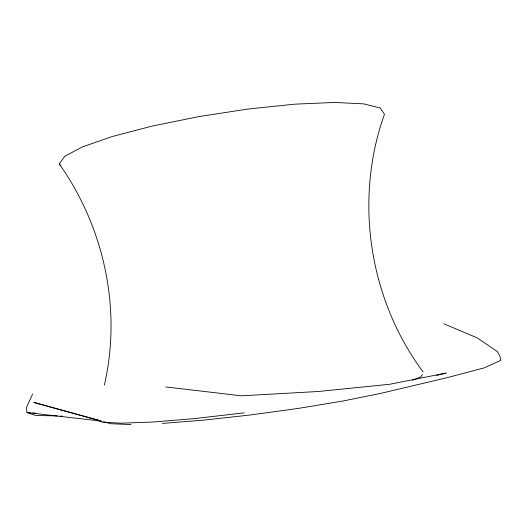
<?xml version="1.0" encoding="UTF-8"?>
<svg xmlns="http://www.w3.org/2000/svg" width="527" height="527" viewBox="0 0 527 527"><rect width="100%" height="100%" fill="white"/><g stroke="black" fill="none" stroke-linecap="round" stroke-linejoin="round"><path stroke-width="0.79" d="M104.346 385.132C121.935 309.303 104.135 227.216 59.248 163.943L64.755 156.275L82.35 146.961L111.895 136.631L151.776 126.17L198.738 116.619L248.197 109.017L295.048 104.148L334.632 102.442L363.584 103.859L380.231 108.009L384.46 114.28C353.88 199.904 368.946 299.007 423.109 371.957M32.588 394.064L26.35 407.852L27.002 412.549L35.263 415.362L57.403 415.974M422.417 374.48L420.895 376.93L412.503 380.211M436.626 375.435L446.138 373.07L389.749 384.262L318.644 391.475L241.333 395.81L165.781 386.937M244.251 412.852L193.817 418.662L152.54 422.048L121.401 423.181L102.185 422.153L95.137 419.294M162.474 423.405L203.251 420.177L250.022 415.032L298.289 408.412L343.136 400.981L380.151 393.498L446.843 377.74L484.063 367.932L500.65 360.455L499.998 356.212L497.435 351.628L477.001 337.774L443.872 323.789M60.691 416.066L62.331 416.113M131.019 424.558L110.71 423.728L103.641 421.771M30.283 412.746L27.002 412.549L100.341 420.994M32.746 412.898L35.21 413.049M99.59 420.526L33.741 402.391L102.073 421.337M59.248 163.943L60.928 165.643"/></g></svg>
